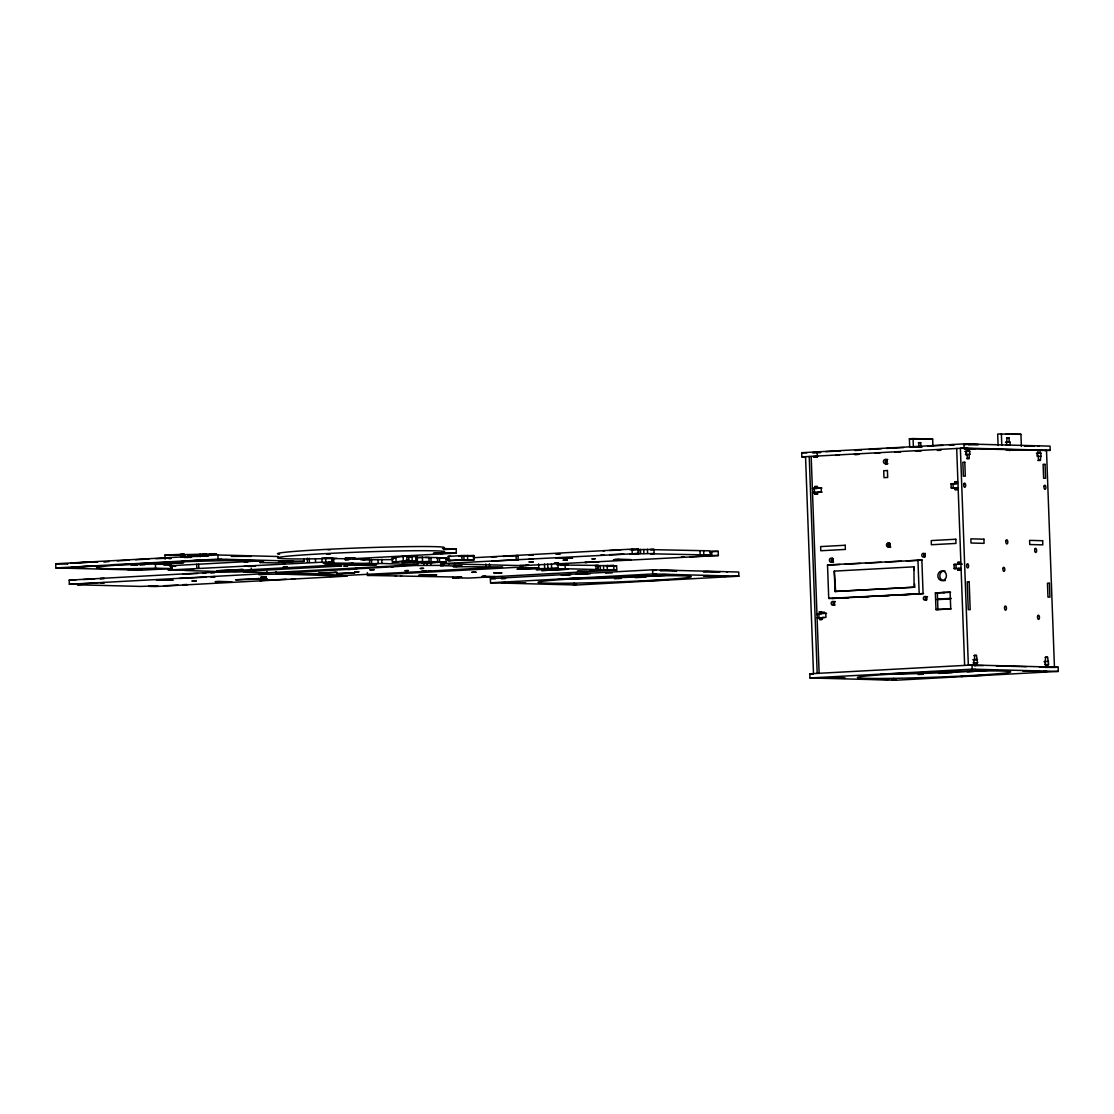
<?xml version="1.0" encoding="UTF-8"?>
<svg xmlns="http://www.w3.org/2000/svg" width="1114" height="1114" viewBox="0 0 1114 1114"><rect width="100%" height="100%" fill="white"/><g stroke="black" fill="none" stroke-linecap="round" stroke-linejoin="round"><path stroke-width="1.5" d="M202.261 554.187L206.341 554.062L203.653 554.215M330.315 549.759L327.85 549.759M395.916 557.849L396.069 562.027L398.032 562.083L392.379 562.222L392.225 558.058L403.101 556.373L408.754 556.22L408.908 560.384L405.218 560.593L412.194 560.774L412.041 556.596L407.849 556.485M392.379 562.222L408.908 560.384M964.195 448.594L966.047 448.496M67.244 563.656L67.564 563.754M244.133 562.013L247.99 561.916L246.89 562.013M909.692 447.006L909.386 438.791L913.076 438.582L932.655 439.097L932.905 445.976M1021.385 446.352L1020.939 434.307L997.684 434L998.102 445.503M932.655 439.097L909.386 438.791M1020.939 434.307L1005.845 434.209M918.27 442.815L920.721 442.676L920.874 446.853L921.724 446.867M1006.555 438.025L1009.019 437.886L1009.173 442.063L1010.022 442.077L1010.133 445.14L1007.669 445.266M805.311 456.963L801.857 456.879L801.704 452.702L963.902 443.901L1050.042 446.129L1050.196 450.307L1045.085 450.585M825.697 451.713L840.443 450.919M942.834 445.363L927.767 446.018M949.393 445.001L954.308 444.737L952.345 444.695M918.423 446.979L920.874 446.853M1010.022 442.077L1005.482 442.258L1006.332 442.286M817.077 452.813L820.753 452.604M801.857 456.879L964.056 448.079L1050.196 450.307M813.15 456.573L817.76 456.336M835.681 455.361L838.953 455.18M854.187 454.359L859.354 454.066M876.551 453.133L879.99 452.952M895.475 452.117L900.641 451.838M916.126 450.989L921.278 450.71M938.072 449.805L941.358 449.624M813.304 456.782L817.648 456.698M964.446 448.58L1038.095 450.293L1037.454 456.113L1038.304 456.127L1038.457 460.305L1040.42 460.347L1040.936 453.147L1040.086 453.12L1039.975 450.334L1037.775 450.321M968.372 448.775L972.049 448.58M1032.218 446.171L1034.669 446.032L1024.462 446.06L1027.721 446.143M969.737 451.295L965.211 451.476L969.737 451.295L969.848 454.359L965.378 454.54L966.172 454.554L966.158 451.212L966.994 451.226L966.896 448.441L960.379 448.274L968.331 665.197L976.073 665.42L974.068 665.42M887.747 459.497L885.282 459.636L886.591 459.664M1040.936 453.147L1036.396 453.314L1037.245 453.342L1037.357 456.406L1041.047 456.197M966.771 458.648L969.222 458.508L969.069 454.331L969.848 454.359M887.9 463.675L885.435 463.8L886.744 463.842M1037.956 460.486L1040.42 460.347M814.752 486.567L816.715 486.623L816.785 488.433L814.821 488.378L814.752 486.567L817.453 486.428L817.523 488.085L821.937 488.016M817.523 488.085L821.199 487.89L821.352 492.068L817.676 492.263L817.732 494.073L815.03 494.212L814.975 492.416L812.51 492.541L816.952 613.8L821.366 613.717L821.31 611.906L819.347 611.851L819.417 613.661L821.366 613.717M811.187 456.531L812.357 488.517L814.821 488.378M816.785 488.433L812.357 488.517M954.698 481.763L956.648 481.819L956.717 483.615L954.754 483.573L954.698 481.763L957.399 481.61L957.455 483.42M951.231 487.946L954.907 487.737L954.976 489.547L956.94 489.603L956.87 487.793L951.231 487.946L951.078 483.768L954.754 483.573M951.078 483.768L956.717 483.615M815.03 494.212L816.994 494.268L816.924 492.458L812.51 492.541M822.09 492.179L817.676 492.263M954.976 489.547L957.678 489.408L957.608 487.598M165.109 559.2L164.969 555.037L184.2 554.257L184.297 557.028M181.735 554.382L184.2 554.257M182.793 554.507L173.951 554.995L180.44 554.856M209.766 554.173L216.492 553.811L182.292 554.688L183.142 554.716M187.904 555.357L196.315 554.897M113.517 564.589A83.536 2.771 -2.1 0 0 155.417 564.018L170.804 564.422L170.957 568.586L141.979 570.159L55.853 567.931L55.7 563.768L217.898 554.967L278.194 556.527M87.881 562.333L71.171 563.085L97.712 561.79L94.425 561.971M190.271 556.777L181.763 557.084L208.304 555.802L196.83 556.415M55.853 567.931L218.052 559.131L304.192 561.359L304.08 558.587M155.027 563.698L162.477 563.392M162.31 563.517L165.861 563.489M169.189 563.141L164.858 563.169L183.671 562.667L165.234 563.67M140.016 564.993L144.931 564.728M163.466 564.018L165.067 563.935M163.981 564.784L170.804 564.422M443.985 549.592L456.155 548.937L456.308 553.115L352.038 558.768M258.866 560.941L169.467 565.787L175.664 566.372M325.608 557.849L321.918 558.044L322.071 562.208L332.278 562.18L332.125 558.017L325.608 557.849L325.761 562.013M331.206 558.476L369.556 559.27L369.709 563.447L360.852 563.935L381.879 563.461L417.332 564.687L417.235 561.902M304.192 561.359L275.214 562.932L259.841 562.542A83.536 2.771 -2.1 0 0 204.475 561.108A83.536 2.771 -2.1 0 0 100.204 566.761A83.536 2.771 -2.1 0 0 155.57 568.196L170.957 568.586M345.103 559.66L350.019 559.395M345.424 559.799L348.71 559.618M322.071 562.208L168.089 570.048L190.995 570.229L190.146 570.201M408.016 556.944L417.235 556.443L417.388 560.607L396.069 562.027M360.699 559.757L369.556 559.27M362.663 559.813L393.145 559.59M407.71 557.376L410.161 557.237M417.611 557.432L428.96 557.334L429.113 561.498L401.694 562.473L425.186 563.071L446.087 561.943L445.934 557.766L436.939 557.738M332.278 562.18L328.588 562.389L331.861 562.473L331.707 558.295M417.332 557.599L422.666 557.46M331.861 562.473L323.004 562.946L369.709 563.447M425.269 557.529L437.44 557.557L437.593 561.721L425.423 561.707L427.386 561.748M461.892 555.552L447.884 556.457L448.037 560.634L474.216 559.743L474.063 555.566L461.892 555.552L462.045 559.715L474.216 559.743M460.834 556.443L474.063 555.566M436.911 558.1L440.281 557.919L438.331 557.877M437.899 558.211L445.934 557.766M445.558 559.242L449.012 559.061M473.185 557.738L632.056 549.118L638.587 549.286L638.74 553.463L629.897 553.95L654.113 553.561L653.96 549.397L632.933 549.759M496.719 556.777L491.483 556.903M503.263 556.429L518.01 555.621L518.163 559.799L491.636 561.08M620.623 550.051L609.442 550.511M69.347 584.279L261.038 573.877L267.555 574.058L258.713 574.532L279.725 574.072L338.684 575.896L329.841 576.37L347.164 576.119L155.473 586.521L148.956 586.34L157.868 585.867L140.113 586.41L77.339 584.78L86.669 584.028L69.347 584.279L69.193 580.116L238.424 570.925M559.367 553.644L555.677 553.839L560.579 553.964M629.744 549.773L638.587 549.286M94.606 579.043L83.439 579.503M183.002 574.253L197.749 573.445M202.664 573.181L205.937 573L203.973 572.958M251.346 570.897L341.775 565.996L326.054 565.592L235.611 570.493L251.346 570.897L251.235 568.126M448.037 560.634L462.045 559.715M653.96 549.397L650.27 549.592L710.203 550.845L710.356 555.023L706.666 555.218L709.924 555.301M446.087 561.943L433.917 561.929L435.866 561.971M417.332 564.687L269.88 572.68L243.785 572.011L252.627 571.524L250.678 571.482L234.943 572.067L184.994 570.479M638.74 553.463L440.531 563.698L523.441 565.647M354.893 569.031L356.327 569.073L351.996 569.087L415.773 565.466L443.873 565.411L443.776 562.626M654.113 553.561L650.423 553.769L710.356 555.023M443.873 565.411L440.197 565.606L462.045 566.177L453.203 566.65L455.166 566.706L502.609 566.929L428.987 571.078L430.296 571.106M709.562 551.82L718.196 551.346L718.349 555.524L520.127 565.759M718.349 555.524L703.923 555.566L704.772 555.594M367.397 572.638L367.495 575.423L514.96 567.416L538.772 568.029L538.619 563.865M556.986 564.993L598.329 565.411L598.483 569.574L596.018 569.714M561.164 565.327L568.043 565.118L563.127 565.383M538.772 568.029L517.021 569.212L558.114 568.237L557.961 564.074M595.015 565.522L598.329 565.411M613.758 565.508L610.068 565.717L616.599 565.884L616.752 570.048L610.221 569.881L613.911 569.686L613.758 565.508L595.127 565.745M558.114 568.237L536.294 569.658L565.258 568.725L598.483 569.574M606.183 566.441L616.599 565.884M595.28 569.908L589.626 570.062L613.911 569.686M616.752 570.048L469.286 578.055L452.562 577.915L461.823 577.149L367.495 575.423M490.383 578.598L652.581 569.797L738.707 572.025L738.861 576.203L576.662 585.003L490.536 582.775L490.383 578.598L495.549 578.737M571.301 574.518L561.15 574.921M576.216 574.253L587.677 573.626L585.727 573.585M490.536 582.775L652.734 573.975L738.861 576.203M833.133 598.51L828.732 598.399L827.507 564.882L922.35 560.091M831.42 564.979L839.956 564.519M845.066 564.241L860.426 563.406M865.55 563.141L880.909 562.305M886.02 562.027L901.379 561.191M906.504 560.913L921.863 560.077L923.088 593.595L832.645 598.497M646.315 576.732L641.399 576.996L643.363 577.038M614.468 578.765L621.375 578.389M635.175 577.651L645.535 577.08M957.65 562.417L959.614 562.459L959.669 564.269L957.72 564.227L957.65 562.417L960.352 562.264L960.421 564.074L962.371 564.13M954.03 564.422L955.993 564.478L956.146 568.641L954.183 568.6L954.03 564.422L959.669 564.269M914.566 583.792L914.691 587.189L835.04 591.464L834.289 571.106L913.94 566.831L914.065 570.229M954.183 568.6L959.822 568.446L959.892 570.257L957.929 570.201L957.873 568.391L959.822 568.446M957.929 570.201L960.644 570.048L960.574 568.251M835.04 591.464L914.691 587.189M828.732 598.399L923.576 593.609M935.37 592.927L950.117 592.119L950.729 608.815L935.983 609.609L935.37 592.927L950.604 592.258M841.432 598.176L848.255 597.814M863.615 596.979L868.739 596.7M882.385 595.962L889.209 595.586M902.855 594.848L911.391 594.389M937.334 599.109L951.05 598.357M936.999 599.638L950.715 598.9M819.347 611.851L822.048 611.711L822.118 613.382L824.068 613.424L824.012 611.767M816.952 613.8L819.417 613.661M822.118 613.382L826.532 613.299M935.983 609.609L951.05 608.954M819.138 673.455L817.105 617.824L821.519 617.741L821.589 619.551L819.626 619.509L819.556 617.699L821.519 617.741M819.626 619.509L822.327 619.356L822.271 617.546L825.947 617.351L825.794 613.173M973.984 655.547L976.449 655.408L977.563 662.663L973.023 662.844L973.873 662.858L973.789 659.502L974.639 659.53L974.485 655.352L976.449 655.408M976.602 659.585L972.912 659.78L977.451 659.599M1045.113 657.385L1047.564 657.246L1048.678 664.501L1045.002 664.696L1045.614 657.204L1047.564 657.246M809.808 673.803L972.021 665.002L1058.147 667.23L1058.3 671.408L896.102 680.208L809.962 677.966L809.808 673.803L813.262 673.886M1048.566 661.438L1044.041 661.619L1044.876 661.646M983.342 665.587L974.346 665.559L974.75 662.593L973.901 662.565M809.962 677.966L972.16 669.166L1058.3 671.408M1045.475 667.397L1054.457 667.425L1046.506 450.502L1039.975 450.334M918.173 674.513L923.297 674.235M938.656 673.399L952.317 672.661M967.398 671.839L973.956 671.491M1054.693 667.411L1058.147 667.23M813.847 456.74L816.91 456.698L813.721 456.865M1045.586 667.383L1047.202 667.258L1045.726 667.244M965.894 444.333C959.488 444.723 972.16 444.054 965.741 444.472M965.894 448.636L968.052 448.496L964.125 448.663M441.868 553.296C435.449 553.7 448.148 553.045 441.715 553.449M353.57 558.086C347.359 558.49 359.78 557.836 353.43 558.239M140.085 569.602C133.68 569.992 146.366 569.338 139.932 569.741M246.138 566.079C239.914 566.483 252.363 565.815 245.985 566.232M593.637 558.768C587.231 559.172 599.917 558.518 593.497 558.922M682.924 557.139C676.532 557.543 689.176 556.889 682.771 557.292M495.465 572.749C489.06 573.139 501.704 572.499 495.312 572.888M574.768 584.432C568.544 584.836 580.993 584.168 574.615 584.572M974.221 669.598C967.982 669.987 980.459 669.333 974.068 669.737M328.546 553.909C334.632 553.853 322.336 554.104 328.407 554.048M68.901 567.75C74.972 567.708 62.676 567.945 68.748 567.903M602.66 555.064C608.69 555.023 596.631 555.245 602.521 555.204M325.594 565.369C331.039 565.327 320.01 565.536 325.455 565.494M615.276 559.882C621.389 559.827 609.024 560.077 615.123 560.022M421.941 568.363C427.971 568.307 415.898 568.544 421.788 568.502M406.666 570.577C412.695 570.521 400.636 570.758 406.526 570.716M293.316 578.737C299.346 578.681 287.273 578.918 293.163 578.876M654.628 570.215C660.699 570.173 648.404 570.41 654.475 570.368M483.838 576.286C489.923 576.23 477.627 576.467 483.699 576.425M654.781 574.392C660.853 574.337 648.557 574.587 654.628 574.532M823.079 677.799C829.15 677.744 816.854 677.994 822.926 677.939M1045.336 671.436C1051.407 671.394 1039.139 671.631 1045.197 671.575M1037.621 446.157L1039.042 446.157M603.05 550.873L604.47 550.873M726.788 572.039L727.526 572.039M1009.019 437.886L1007.056 437.83L1006.443 445.335M920.721 442.676L918.771 442.62L918.925 446.798L918.075 446.77M965.1 448.691L974.889 448.942M1005.761 449.75L1019.477 450.098M966.27 454.261L967.119 454.289L967.272 458.453L969.222 458.508M819.138 452.075L817.175 452.019L817.328 456.197M801.704 452.702L806.87 452.841M813.958 456.893L817.23 456.977M813.916 457.186L817.37 457.283M887.05 461.266L886.201 461.252L886.312 464.315M954.907 487.737L956.87 487.793M814.975 492.416L816.924 492.458M889.654 543.103L888.345 543.061L888.499 547.239L889.808 547.266L889.654 543.103A2.089 1.838 -88.5 0 0 888.499 545.679A2.089 1.838 -88.5 0 0 890.81 547.044M718.196 551.346L711.665 551.179L711.818 555.357M638.865 549.494L638.016 549.481L638.169 553.644L639.018 553.672M632.585 549.55L633.42 549.578M442.481 548.589L456.155 548.937M709.367 555.496L710.217 555.51M632.738 553.728L633.574 553.742M707.515 555.663L701.082 555.789L703.045 555.844M621.891 554.006L623.84 554.062L609.595 554.675M704.104 556.137L689.858 556.763L691.822 556.805M456.308 553.115L440.921 552.711A83.536 2.771 -2.1 0 0 385.555 551.277A83.536 2.771 -2.1 0 0 281.285 556.93A83.536 2.771 -2.1 0 0 336.651 558.365M518.01 555.621L516.061 555.58L516.214 559.743L518.163 559.799M913.94 566.831L914.107 587.175M470.373 555.761L472.336 555.816M827.507 564.882L831.907 564.993M450.697 556.304L448.747 556.262L448.9 560.426L450.85 560.481M599.04 561.846L584.794 562.459L586.758 562.514M470.526 559.938L472.489 559.994M392.225 558.058L394.189 558.1M834.289 571.106L835.625 591.478M417.388 560.607L415.884 560.565L415.731 556.401M369.054 559.465L369.904 559.479M176.792 554.772L177.641 554.786M363.54 559.534L364.389 559.562M598.678 565.62L597.828 565.592L597.981 569.769L598.831 569.783M164.969 555.037L176.388 555.329M416.831 562.166L418.78 562.222L413.141 562.375L415.104 562.417M425.311 562.389L427.275 562.445L421.621 562.584L423.585 562.64M527.019 565.23L528.983 565.271L519.778 565.55L520.628 565.578M454.164 563.628L455.013 563.656M525.293 565.48L526.142 565.494M448.663 563.712L449.513 563.726M168.882 558.601L170.846 558.657M331.359 562.654L332.209 562.667M369.207 563.628L370.057 563.656M325.845 562.723L326.694 562.751M363.693 563.712L364.543 563.726M461.544 566.358L462.394 566.372M592.467 569.839L593.316 569.853M456.044 566.427L456.893 566.455M590.74 571.301L577.4 571.245L587.05 571.51M282.872 563.656L284.822 563.712M391.195 566.803L393.158 566.845M167.601 563.238L169.551 563.28M355.895 568.015L357.859 568.07M163.285 563.614L171.124 563.823L164.9 564.06L166.501 563.976M430.589 570.995L421.914 571.19L423.863 571.231M354.739 569.157L356.689 569.198L348.014 569.407L349.448 569.435M349.615 569.31L275.993 573.473L323.45 573.696L325.399 573.738L316.557 574.225L347.777 575.325L426.606 571.315L425.311 571.273M163.312 564.603L169.272 564.756M422.276 571.329L423.71 571.357M174.076 565.536L172.127 565.494L172.28 569.658L174.23 569.714M131.006 565.118L137.523 565.285M55.7 563.768L67.759 564.074M668.094 579.879L641.553 581.16L643.516 581.216M495.076 576.495L484.868 576.523L491.385 576.704M191.887 569.95L193.836 570.006L184.701 570.284L185.551 570.298M248.937 571.733L249.787 571.747M243.493 571.802L244.342 571.83M280.603 572.805L282.566 572.847M321.709 573.947L322.559 573.961M400.72 575.868L401.569 575.882M458.146 577.344L458.996 577.372M316.209 574.016L317.058 574.03M395.205 575.938L396.055 575.966M452.632 577.428L453.482 577.442M267.903 574.253L267.054 574.239L266.956 571.454M338.183 576.077L339.032 576.105M261.553 574.309L262.403 574.337M332.668 576.147L333.518 576.175M942.75 592.523L944.7 592.578M204.127 577.122L206.09 577.177L179.563 578.458M286.228 579.266L259.687 580.547L261.651 580.603M69.193 580.116L75.71 580.283M95.874 582.998L97.837 583.054L83.592 583.666M178.101 585.129L163.855 585.741L165.805 585.797M82.993 584.223L83.773 584.237M154.178 586.061L154.957 586.089M77.479 584.293L78.328 584.321M148.663 586.145L149.513 586.159M822.271 617.546L824.221 617.602M817.105 617.824L819.069 617.88M977.563 662.663L976.713 662.635L976.811 665.42M1045.029 664.404L1045.879 664.431L1045.976 667.216L1039.459 667.035M996.389 665.921L1026.398 666.701M905.306 672.953L907.269 673.009L880.742 674.29M987.533 675.084L960.992 676.365L962.956 676.421M1047.828 664.487L1047.94 667.258M1001.375 433.792L1001.792 445.308M968.79 448.496L968.888 451.281M963.902 443.901L964.056 448.079M972.021 665.002L972.16 669.166M956.689 448.482L964.64 665.406M953.027 483.824L953.18 487.988M937.334 592.968L937.946 609.664M917.936 559.98L919.175 593.484M913.076 438.582L913.383 446.811M809.237 456.475L817.189 673.399M805.547 456.684L813.499 673.594M703.672 550.678L703.825 554.856M699.996 550.887L700.149 555.051M652.581 569.797L652.734 573.975M647.429 549.23L647.582 553.393M643.739 549.425L643.892 553.602M640.48 549.341L640.634 553.519M632.056 549.118L632.209 553.296M607.227 565.341L607.381 569.519M603.537 565.536L603.691 569.714M600.279 565.452L600.432 569.63M595.865 565.536L596.115 569.936M565.104 564.547L565.258 568.725M551.444 563.893L551.597 568.07M547.754 564.102L547.907 568.265M544.495 564.018L544.649 568.182M489.45 563.809L489.547 566.58M485.76 564.004L485.871 566.789M467.532 555.399L467.685 559.562M463.856 555.594L464.009 559.771M439.403 557.599L439.557 561.776M430.923 557.39L431.076 561.553M430.728 562.292L430.826 565.063M427.038 562.486L427.135 565.271M423.78 562.403L423.877 565.188M422.443 557.167L422.596 561.331M417.583 561.345L417.736 565.508M406.791 556.164L406.944 560.342M403.101 556.373L403.254 560.537M381.726 559.298L381.879 563.461M378.036 559.493L378.189 563.67M371.505 559.325L371.658 563.503M333.657 558.351L333.81 562.514M319.008 572.61L319.105 575.381M315.443 559.27L315.541 562.041M309.246 558.211L309.4 562.375M307.283 558.156L307.436 562.333M275.938 571.496L276.035 574.267M217.898 554.967L218.052 559.131M200.019 554.02L200.116 556.805M198.654 564.213L198.807 568.377M196.705 564.157L196.858 568.335M190.299 554.702L190.397 557.487M184.757 554.563L184.854 557.348M180.941 554.159L181.039 556.944M155.417 564.018L155.57 568.196M665.225 575.367A76.574 2.534 -2.1 0 1 558.546 579.099M562.389 575.367A76.574 2.534 -2.1 0 1 570.145 574.866M580.255 574.295A76.574 2.534 -2.1 0 1 590.378 573.794M605.584 573.125A76.574 2.534 -2.1 0 1 612.268 572.861M991.363 670.099A76.574 2.534 -2.1 0 1 884.419 674.262M279.6 554.257A83.536 2.771 -2.1 0 1 352.999 548.185A83.536 2.771 -2.1 0 1 444.375 547.698M103.922 562.11A83.536 2.771 -2.1 0 1 109.102 561.595M117.262 560.941A83.536 2.771 -2.1 0 1 129.015 560.147M135.574 559.743A83.536 2.771 -2.1 0 1 148.97 559.033M155.876 558.699A83.536 2.771 -2.1 0 1 171.069 558.044M184.492 557.543A83.536 2.771 -2.1 0 1 191.176 557.32M231.28 556.415A83.536 2.771 -2.1 0 1 250.887 556.415M855.26 454.721A83.536 2.771 -2.1 0 1 858.295 454.456M875.172 453.259A83.536 2.771 -2.1 0 1 878.403 453.064M895.127 452.145A83.536 2.771 -2.1 0 1 900.293 451.894M915.555 451.226A83.536 2.771 -2.1 0 1 920.596 451.031M937.347 450.432A83.536 2.771 -2.1 0 1 940.676 450.321M1007.376 449.986A83.536 2.771 -2.1 0 1 1009.451 450.641M855.106 450.543A83.536 2.771 -2.1 0 1 861.484 450.014M868.976 449.471A83.536 2.771 -2.1 0 1 881.578 448.691M886.716 448.413A83.536 2.771 -2.1 0 1 903.635 447.563M910.403 447.271A83.536 2.771 -2.1 0 1 922.127 446.784M945.382 580.464A4.874 4.303 -88.5 0 1 939.784 576.049A4.874 4.303 -88.5 0 1 945.034 571.05M887.287 463.703A2.089 1.838 -88.5 0 1 885.365 461.711A2.089 1.838 -88.5 0 1 887.134 459.525M832.799 562.278A2.089 1.838 -88.5 0 1 832.645 558.253M924.996 557.07A1.88 1.657 -88.5 0 1 925.288 553.366M834.846 605.222A1.88 1.657 -88.5 0 1 833.133 603.189A1.88 1.657 -88.5 0 1 835.138 601.504M926.166 600.014A1.88 1.657 -88.5 0 1 926.444 596.561M926.932 599.764A1.88 1.657 -88.5 0 1 927.558 596.589M925.066 556.29A1.88 1.657 -88.5 0 1 925.247 554.006M833.537 561.943A1.88 1.657 -88.5 0 1 833.425 558.685M834.762 604.763A1.88 1.657 -88.5 0 1 834.999 601.797M832.84 562.083A1.88 1.657 -88.5 0 1 832.701 558.448M100.107 578.612L104.201 578.486L100.107 578.612M100.26 582.789L104.354 582.664L100.26 582.789M217.968 559.674L222.048 559.548L217.968 559.674M210.825 572.61L214.905 572.485L210.825 572.61M231.364 570.493L235.458 570.368L231.364 570.493M192.123 581.021L196.203 580.895L192.123 581.021M210.978 576.774L215.058 576.648L210.978 576.774M183.114 584.725L187.194 584.599L183.114 584.725M289.153 561.526L293.233 561.4L289.153 561.526M251.792 571.009L255.468 570.897L251.792 571.009M283.221 567.221L287.301 567.096L283.221 567.221M260.885 577.275L266.33 577.094L260.885 577.275M812.677 452.646L816.757 452.521L812.677 452.646M343.961 566.009L347.624 565.898L343.961 566.009M348.919 564.854L358.443 564.547L348.919 564.854M354.739 572.011L358.819 571.886L354.739 572.011M370.015 569.797L374.095 569.672L370.015 569.797M529.164 554.883L533.258 554.758L529.164 554.883M471.863 572.317L475.943 572.192L471.863 572.317M529.317 559.061L533.411 558.936L529.317 559.061M529.164 561.985L533.272 561.846L529.164 561.985M497.638 572.986L501.718 572.861L497.638 572.986M563.266 560.119L567.249 559.994L563.266 560.119M554.48 563.224L558.587 563.099L554.48 563.224M501.411 578.542L505.491 578.417L501.411 578.542M501.565 582.719L505.645 582.594L501.565 582.719M723.835 576.356L727.915 576.23L723.835 576.356M892.133 679.763L896.213 679.637L892.133 679.763M971.895 444.402L968.219 444.611L978.426 444.583L971.895 444.402M887.426 470.512L883.736 470.707L883.987 477.655L887.677 477.46L887.426 470.512M95.901 565.912L71.324 567.249L97.865 565.968L95.901 565.912M206.494 559.91L181.916 561.247L208.457 559.966L206.494 559.91M74.903 567.834L71.226 568.029L81.433 568.001L74.903 567.834M226.045 559.632L222.354 559.841L232.575 559.799L226.045 559.632M131.16 569.296L127.469 569.491L137.676 569.463L131.16 569.296M282.288 561.094L278.611 561.289L288.818 561.261L282.288 561.094M348.821 557.891L345.131 558.1L352.08 557.975L348.821 557.891M437.106 553.101L433.416 553.31L440.364 553.185L437.106 553.101M252.14 566.163L248.45 566.372L255.398 566.246L252.14 566.163M464.232 555.677L458.703 555.983L468.145 555.789L464.232 555.677M241.223 569.477L216.645 570.814L243.186 569.533L241.223 569.477M351.815 563.475L327.238 564.812L353.779 563.531L351.815 563.475M420.855 561.581L407.348 562.319L422.819 561.637L420.855 561.581M368.818 564.533L354.071 565.327L376.643 564.728L368.818 564.533M464.385 559.855L458.857 560.147L468.298 559.952L464.385 559.855M438.484 562.041L424.963 562.779L440.434 562.097L438.484 562.041M559.52 557.808L555.83 558.017L572.568 558.156L559.52 557.808M160.082 579.934L156.392 580.129L173.13 580.269L160.082 579.934M335.272 572.345L319.3 573.209L337.236 572.387L335.272 572.345M845.22 545.247L820.642 546.584L820.795 550.748L845.373 549.425L845.22 545.247M955.812 539.246L931.234 540.582L931.388 544.746L955.965 543.423L955.812 539.246M352.901 572.805L336.915 573.668L354.851 572.847L352.901 572.805M258.699 578.556L235.597 579.809L267.179 578.779L258.699 578.556M618.242 559.339L614.566 559.534L631.304 559.674L618.242 559.339M218.804 581.452L215.113 581.661L231.851 581.8L218.804 581.452M429.767 574.754L418.697 575.353L436.744 574.935L429.767 574.754M566.232 569.24L541.655 570.577L568.196 569.282L566.232 569.24M663.902 570.382L660.212 570.591L676.95 570.73L663.902 570.382M585.88 577.748L561.303 579.085L587.83 577.804L585.88 577.748M706.958 571.496L703.282 571.705L720.02 571.844L706.958 571.496M512.913 582.761L509.223 582.956L525.961 583.095L512.913 582.761M664.055 574.559L660.365 574.754L677.103 574.894L664.055 574.559M555.983 583.875L552.293 584.07L569.031 584.209L555.983 583.875M707.112 575.673L703.435 575.868L720.173 576.008L707.112 575.673M832.353 677.966L828.663 678.161L845.401 678.301L832.353 677.966M983.495 669.765L979.805 669.96L996.543 670.099L983.495 669.765M875.409 679.08L871.733 679.275L888.471 679.415L875.409 679.08M1026.551 670.879L1022.875 671.074L1039.599 671.213L1026.551 670.879M964.794 462.282L962.844 462.226L963.345 476.138L965.309 476.193L964.794 462.282M1045.057 464.357L1043.108 464.315L1043.609 478.212L1045.573 478.268L1045.057 464.357M983.913 539.19L970.865 538.842L971.018 543.019L984.066 543.354L983.913 539.19M1042.648 540.708L1029.587 540.374L1029.74 544.537L1042.801 544.871L1042.648 540.708M1049.416 583.249L1047.466 583.207L1047.968 597.104L1049.931 597.16L1049.416 583.249M969.18 581.87L967.231 581.814L968.247 609.623L970.197 609.678L969.18 581.87M574.114 583.123A76.574 2.534 -2.1 0 0 691.167 576.774A76.574 2.534 -2.1 0 0 578.807 578.556A76.574 2.534 -2.1 0 0 574.114 583.123M893.553 678.329A76.574 2.534 -2.1 0 0 1010.607 671.979A76.574 2.534 -2.1 0 0 898.246 673.761A76.574 2.534 -2.1 0 0 893.553 678.329M1034.739 549.313A2.103 0.989 86.9 0 0 1035.714 552.488A2.103 0.989 86.9 0 0 1036.452 549.355A2.103 0.989 86.9 0 0 1034.739 549.313M1003.004 568.307A2.033 0.947 86.9 0 0 1003.937 571.371A2.033 0.947 86.9 0 0 1004.647 568.349A2.033 0.947 86.9 0 0 1003.004 568.307M1004.591 607.019A2.103 0.989 86.9 0 0 1005.552 610.193A2.103 0.989 86.9 0 0 1006.29 607.06A2.103 0.989 86.9 0 0 1004.591 607.019M1037.58 616.209A2.103 0.989 86.9 0 0 1038.554 619.384A2.103 0.989 86.9 0 0 1039.292 616.251A2.103 0.989 86.9 0 0 1037.58 616.209M966.729 564.784A2.089 0.975 86.9 0 0 967.69 567.945A2.089 0.975 86.9 0 0 968.428 564.826A2.089 0.975 86.9 0 0 966.729 564.784M963.777 484.144A2.089 0.975 86.9 0 0 964.738 487.291A2.089 0.975 86.9 0 0 965.476 484.186A2.089 0.975 86.9 0 0 963.777 484.144M1044.041 486.219A2.089 0.975 86.9 0 0 1045.002 489.366A2.089 0.975 86.9 0 0 1045.726 486.261A2.089 0.975 86.9 0 0 1044.041 486.219M1005.942 540.791A2.089 0.975 86.9 0 0 1006.903 543.952A2.089 0.975 86.9 0 0 1007.641 540.847A2.089 0.975 86.9 0 0 1005.942 540.791M812.524 489.422A2.089 0.975 86.9 0 0 813.485 492.569A2.089 0.975 86.9 0 0 814.223 489.464A2.089 0.975 86.9 0 0 812.524 489.422M817.119 614.705A2.089 0.975 86.9 0 0 818.08 617.852A2.089 0.975 86.9 0 0 818.818 614.747A2.089 0.975 86.9 0 0 817.119 614.705M945.299 579.043A4.874 4.303 -88.5 0 0 943.071 571.009A4.874 4.303 -88.5 0 0 938.03 577.247A4.874 4.303 -88.5 0 0 945.299 579.043M889.668 546.403A2.089 1.838 -88.5 0 0 888.707 542.964A2.089 1.838 -88.5 0 0 886.549 545.637A2.089 1.838 -88.5 0 0 889.668 546.403M886.605 462.964A2.089 1.838 -88.5 0 0 885.658 459.525A2.089 1.838 -88.5 0 0 883.486 462.199A2.089 1.838 -88.5 0 0 886.605 462.964M832.604 561.595A2.089 1.838 -88.5 0 0 831.643 558.142A2.089 1.838 -88.5 0 0 829.484 560.829A2.089 1.838 -88.5 0 0 832.604 561.595M924.62 556.457A1.88 1.657 -88.5 0 0 923.771 553.352A1.88 1.657 -88.5 0 0 921.821 555.761A1.88 1.657 -88.5 0 0 924.62 556.457M834.052 604.554A1.88 1.657 -88.5 0 0 833.188 601.463A1.88 1.657 -88.5 0 0 831.239 603.872A1.88 1.657 -88.5 0 0 834.052 604.554M926.207 599.555A1.88 1.657 -88.5 0 0 925.344 596.463A1.88 1.657 -88.5 0 0 923.395 598.872A1.88 1.657 -88.5 0 0 926.207 599.555"/></g></svg>
